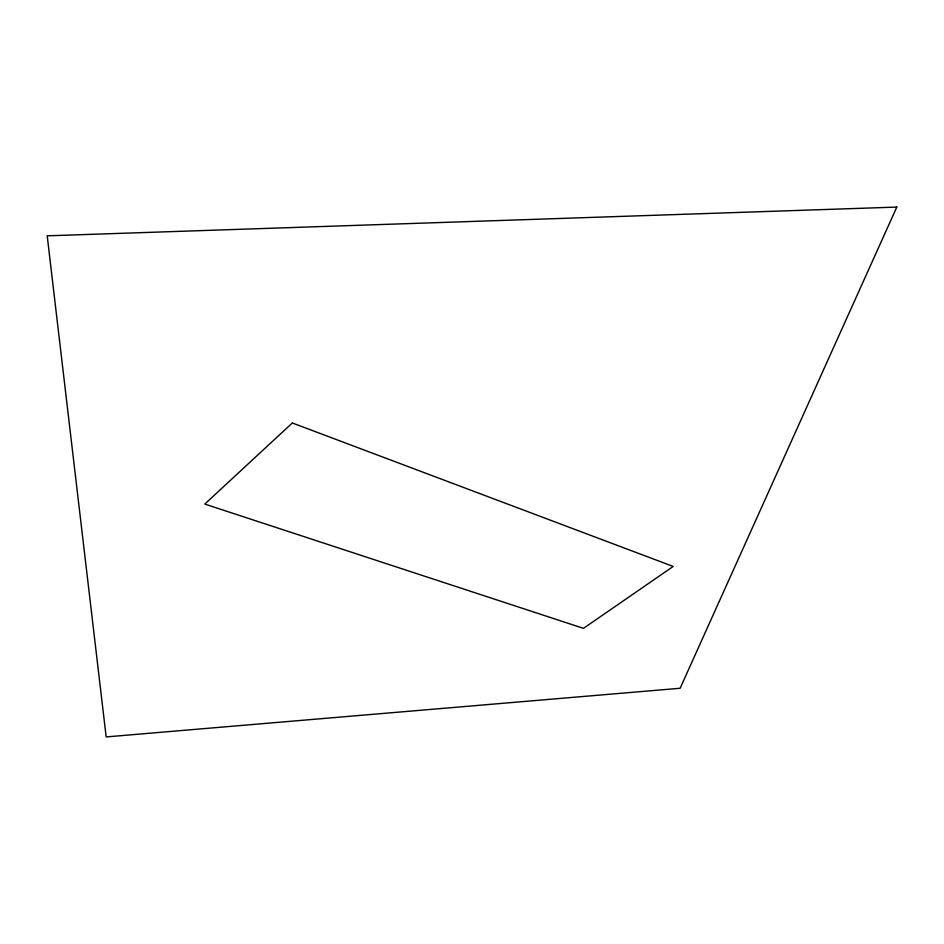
<?xml version="1.0" encoding="UTF-8"?>
<svg xmlns="http://www.w3.org/2000/svg" width="944" height="944" viewBox="0 0 944 944"><rect width="100%" height="100%" fill="white"/><g stroke="black" fill="none" stroke-linecap="round" stroke-linejoin="round"><path stroke-width="1.42" d="M896.8 207.078L680.128 688.27L106.165 736.922L47.2 235.823L896.8 207.078M292.333 422.971L204.789 504.072L583.475 628.35L673.202 566.447L292.333 422.971"/></g></svg>
